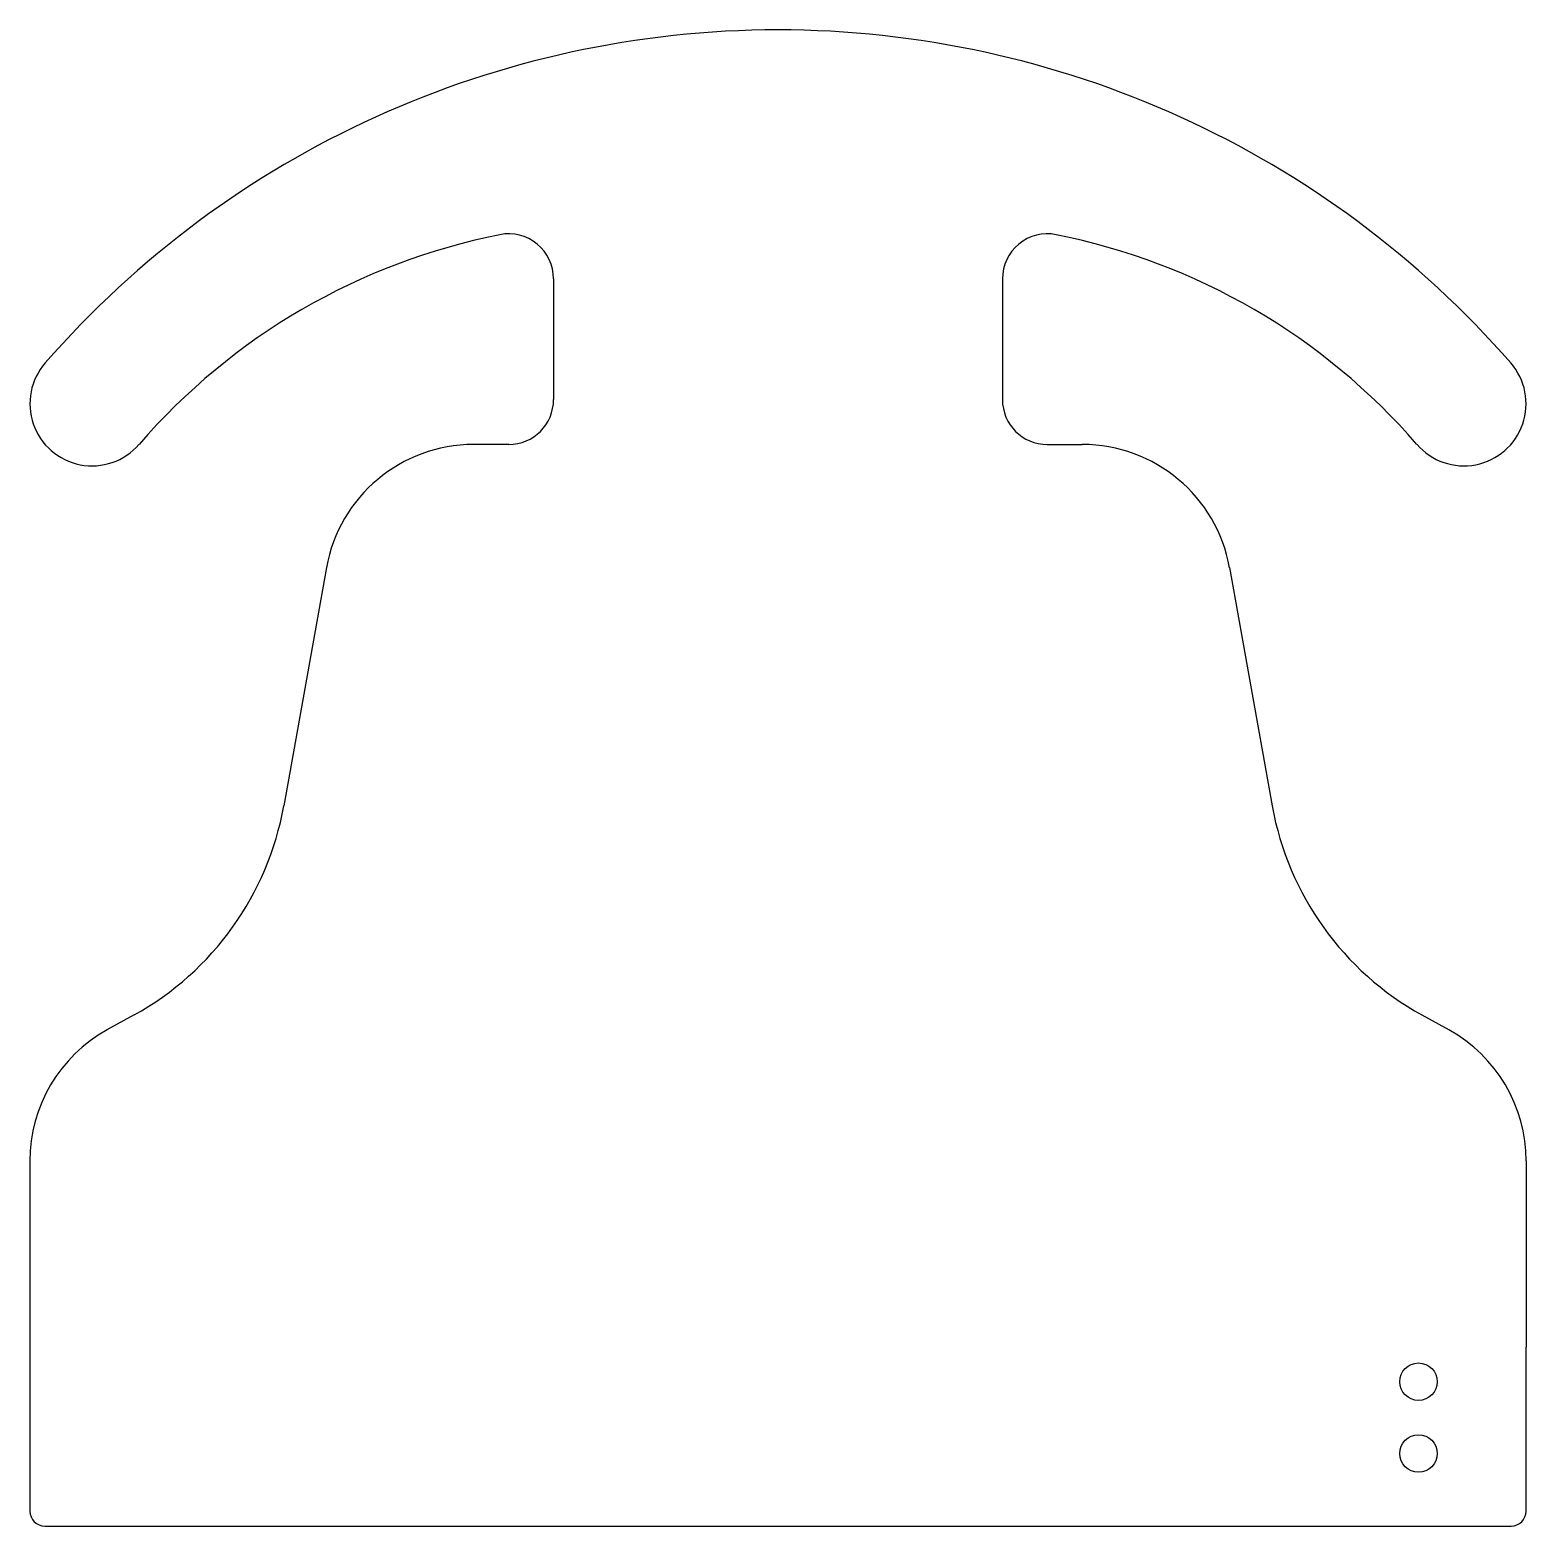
# Model space of a CAD drawing. Extents: x -50 to 50, y -60 to 40.
import ezdxf

# ---------------------------------------------------------------- set-up
doc = ezdxf.new("R2010")
doc.units = 0
doc.layers.get('0').update_dxf_attribs({"linetype": 'CONTINUOUS'})

msp = doc.modelspace()

# ---------------------------------------------------------------- linework, layer by layer
at = {"color": 7, "linetype": 'CONTINUOUS'}
for p, q in [((-15, 23.2), (-15, 15.13)), ((15, 23.2), (15, 15.13)), ((-18, 12.13), (-20.34, 12.13)), ((18, 12.13), (20.34, 12.13)), ((-30.18, 3.9), (-33.03, -12.03)), ((30.18, 3.9), (33.03, -12.03)), ((-43.03, -26), (-44.85, -27)), ((43.03, -26), (44.85, -27)), ((-50, -35.75), (-50, -48.2)), ((50, -35.75), (50, -48.2))]:
    msp.add_line(p, q, dxfattribs=at)
for p, q in [((-50, -48.2), (-50, -59.16)), ((50, -59.16), (50, -48.2)), ((-49, -60.16), (-37.73, -60.16)), ((-37.73, -60.16), (37.73, -60.16)), ((37.73, -60.16), (49, -60.16))]:
    msp.add_line(p, q)
for centre in [(42.81, -50.51), (42.81, -55.31)]:
    msp.add_circle(centre, 1.25)
for centre, radius, start, end in [((0, -25.17), 65.01, 41.119, 138.881), ((-10.27, -15.93), 42.89, 101.1911, 139.1394), ((-18.01, 23.2), 3.01, 0, 101.1911), ((18.01, 23.2), 3.01, 78.8089, 180), ((10.27, -15.93), 42.89, 40.8606, 78.8089), ((-45.85, 14.85), 4.15, 138.881, 319.1394), ((45.85, 14.85), 4.15, 220.8606, 41.119), ((-18, 15.13), 3, 270, 0), ((18, 15.13), 3, 180, 270), ((-20.34, 2.13), 10, 90, 169.843), ((20.34, 2.13), 10, 10.157, 90), ((-52.72, -8.5), 20, 298.9902, 349.843), ((52.72, -8.5), 20, 190.157, 241.0098), ((-40, -35.75), 10, 118.9902, 180), ((40, -35.75), 10, 0, 61.0098)]:
    msp.add_arc(centre, radius, start, end, dxfattribs=at)
for centre, start, end in [((-49, -59.16), 180, 270), ((49, -59.16), 270, 0)]:
    msp.add_arc(centre, 1, start, end)

doc.saveas('drawing.dxf')
